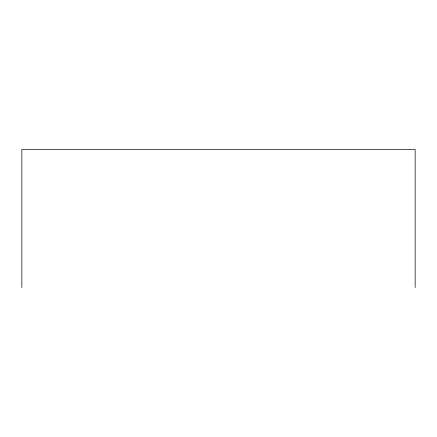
<?xml version="1.0" encoding="UTF-8"?>
<svg xmlns="http://www.w3.org/2000/svg" width="437" height="437" viewBox="0 0 437 437"><rect width="100%" height="100%" fill="white"/><g stroke="black" fill="none" stroke-linecap="round" stroke-linejoin="round"><path stroke-width="0.66" d="M415.15 287.557L415.15 149.443L21.85 149.443L21.85 287.557"/></g></svg>
